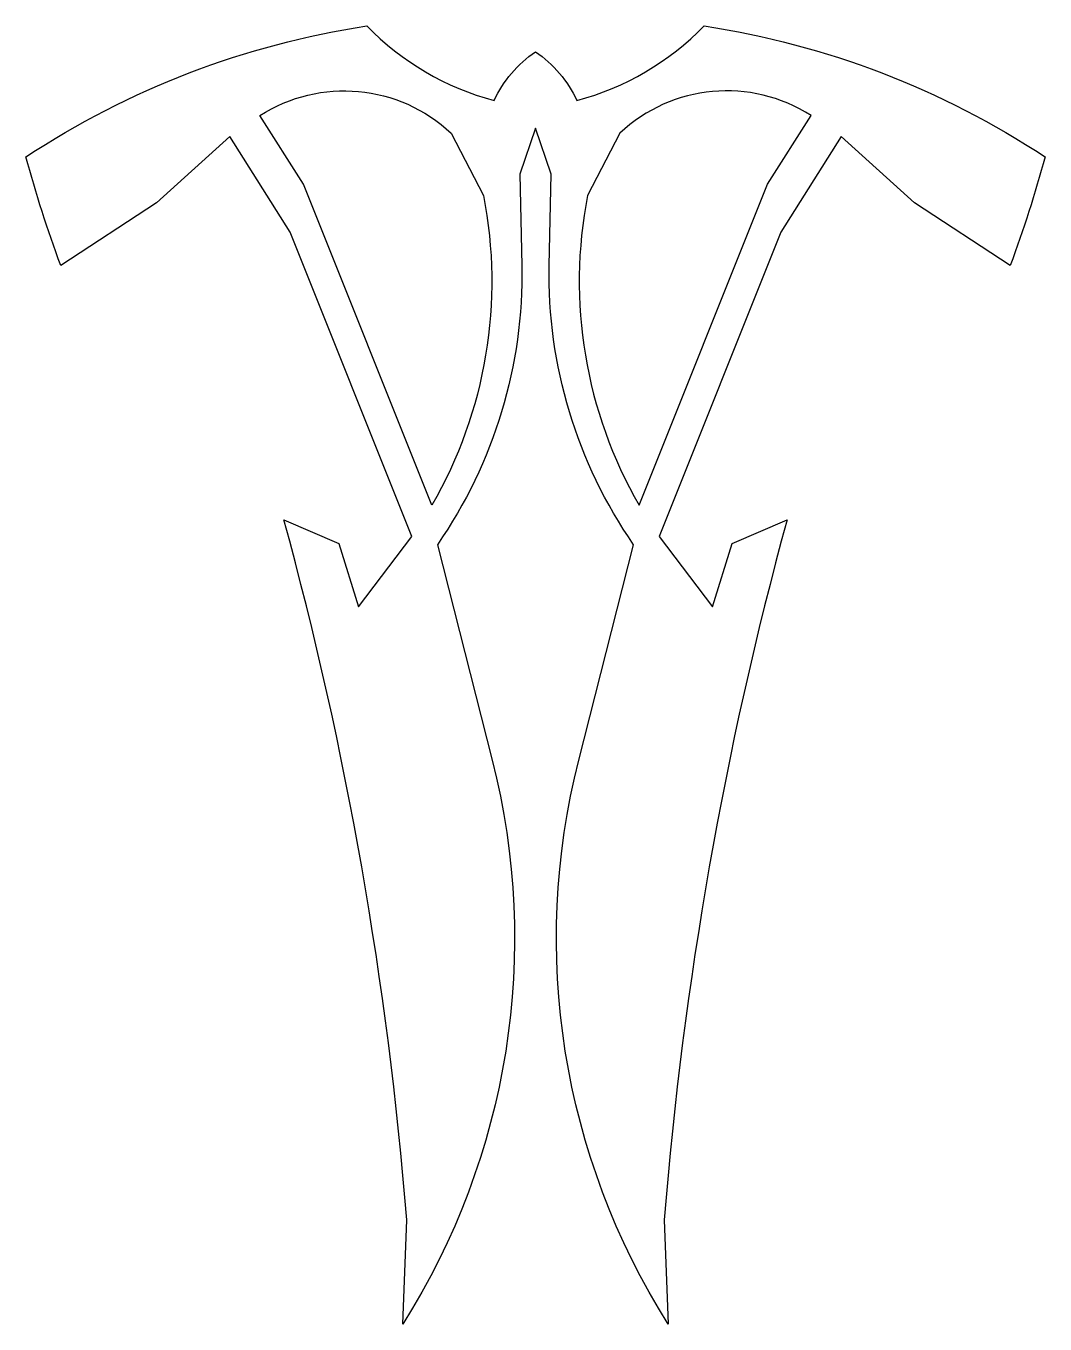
# Model space of a CAD drawing. Header units: millimetres. Extents: x -110 to 110, y 43 to 323.
import ezdxf

# ---------------------------------------------------------------- set-up
doc = ezdxf.new("R2010")
doc.units = ezdxf.units.MM
doc.layers.get('0').update_dxf_attribs({"linetype": 'CONTINUOUS'})

msp = doc.modelspace()

# ---------------------------------------------------------------- linework, layer by layer
for points in [[(0, 317.39, -0.13671), (8.91, 306.87, 0.134054), (36.43, 322.97, -0.108565), (109.97, 294.72, -0.022721), (102.46, 271.3), (81.81, 284.81), (65.98, 299.1), (52.96, 278.49), (26.7, 212.81), (38.21, 197.57), (42.41, 211.26), (54.29, 216.37, 0.046641), (27.78, 65.31), (28.63, 42.79, -0.206141), (9.34, 164.53), (21.18, 211, -0.157665), (2.97, 271.3), (3.35, 290.99), (0, 300.92), (-3.35, 290.99), (-2.97, 271.3, -0.157665), (-21.18, 211), (-9.34, 164.53, -0.206141), (-28.63, 42.79), (-27.78, 65.31, 0.046641), (-54.29, 216.37), (-42.41, 211.26), (-38.21, 197.57), (-26.7, 212.81), (-52.96, 278.49), (-65.98, 299.1), (-81.81, 284.81), (-102.46, 271.3, -0.022721), (-109.97, 294.72, -0.108565), (-36.43, 322.97, 0.134054), (-8.91, 306.87, -0.13671)], [(-11.24, 286.4, -0.181145), (-22.39, 219.51), (-50.09, 288.8), (-59.47, 303.65, -0.343615), (-18.2, 299.83)], [(22.39, 219.51), (50.09, 288.8), (59.47, 303.65, 0.343615), (18.2, 299.83), (11.24, 286.4, 0.181145)]]:
    msp.add_lwpolyline(points, format="xyb", close=True)

doc.saveas('drawing.dxf')
